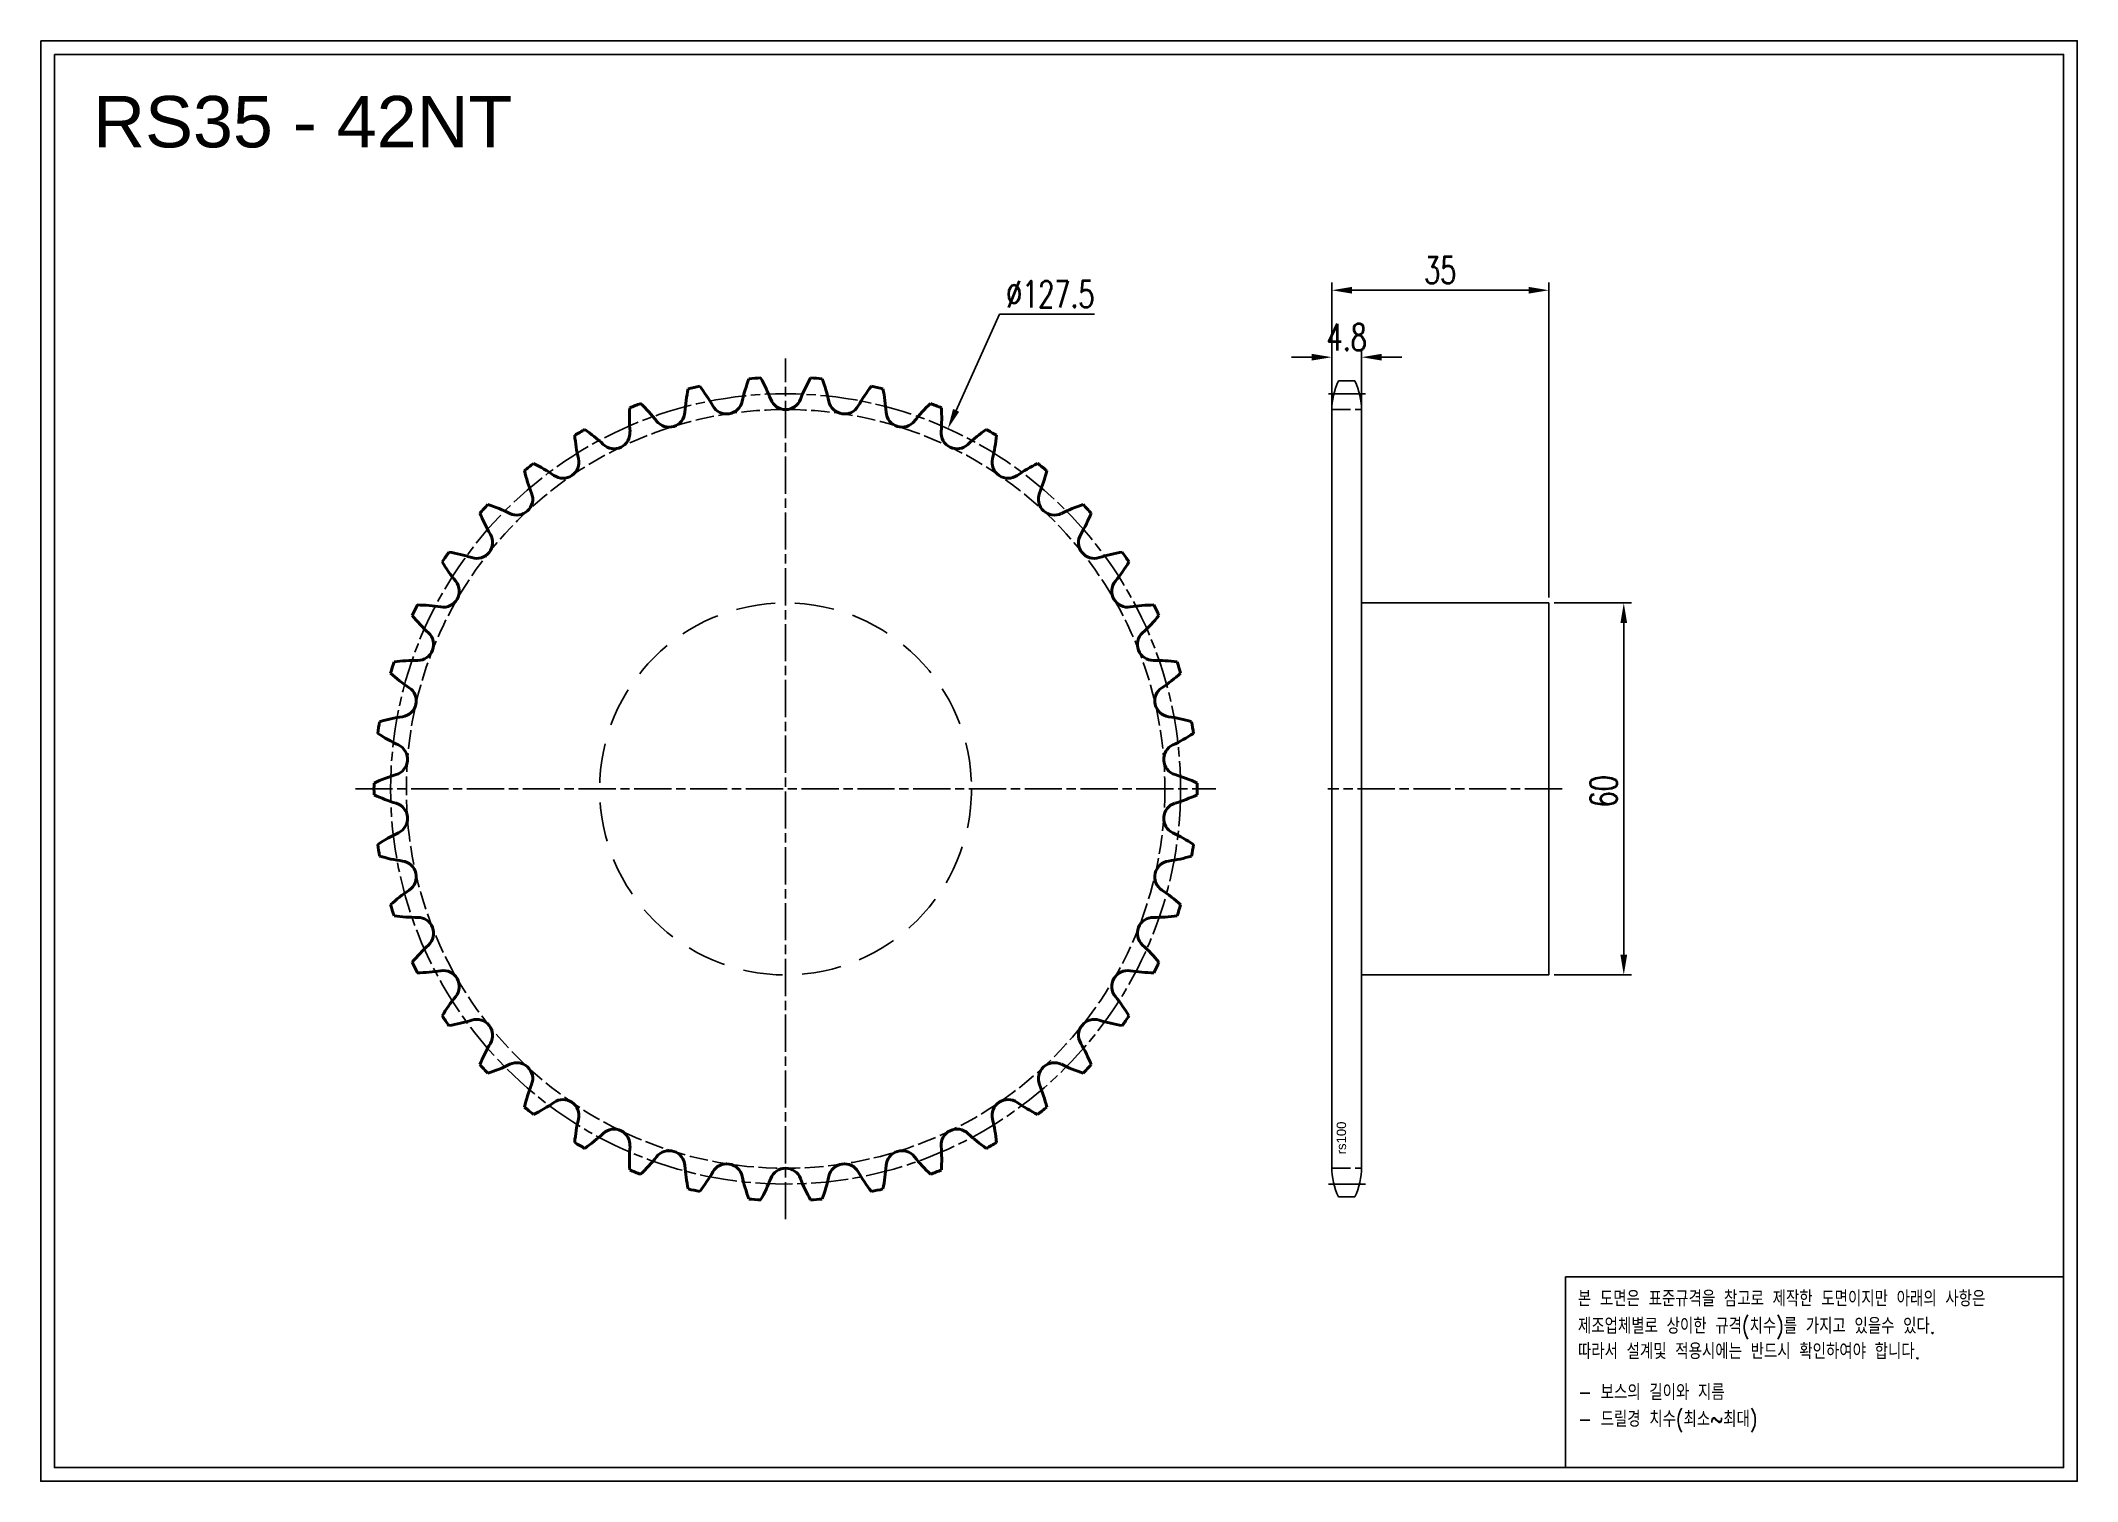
# Model space of a CAD drawing. Header units: millimetres. Extents: x -44312 to -43983, y 1733 to 1966.
import ezdxf

# ---------------------------------------------------------------- set-up
doc = ezdxf.new("R2010")
doc.units = ezdxf.units.MM
for name, pattern in [('AM_ISO02W050', [7.5, 6, -1.5]), ('AM_ISO02W050x2', [3.75, 3, -0.75]), ('AM_ISO08W050', [18, 12, -1.5, 3, -1.5]), ('AM_ISO08W050x2', [9, 6, -0.75, 1.5, -0.75]), ('HIDDEN', [9.525, 6.35, -3.175])]:
    doc.linetypes.add(name, pattern=pattern)
for name, color, linetype, lineweight in [('AM_0N', 7, 'Continuous', 50), ('AM_3N', 6, 'AM_ISO02W050', 25), ('AM_7', 4, 'AM_ISO08W050', 25), ('AM_7N', 4, 'AM_ISO08W050', 25)]:
    doc.layers.add(name, color=color, linetype=linetype, lineweight=lineweight)
doc.layers.add('HL', color=2, linetype='HIDDEN')
doc.layers.add('S-DIM', color=7, linetype='Continuous')
doc.styles.add('HAN', font='ROMANS.shx', dxfattribs={"width": 0.7, "bigfont": 'whgtxt.shx'})
doc.styles.add('HSG', font='SIMPLEX.shx', dxfattribs={"width": 0.7, "bigfont": 'HSG.shx'})
doc.styles.get("Standard").update_dxf_attribs({"font": 'arial.ttf'})
doc.dimstyles.new('APP8', dxfattribs={"dimscale": 1.8, "dimtxt": 2.4, "dimasz": 1.8, "dimexe": 0.7, "dimexo": 0.5, "dimgap": 0.6, "dimtad": 1, "dimtoh": 1, "dimdec": 1, "dimrnd": 0.01, "dimzin": 9, "dimdsep": 46, "dimtxsty": 'HSG', "dimcen": 0, "dimclrd": 1, "dimclre": 1, "dimclrt": 256, "dimazin": 2, "dimtp": 1, "dimtm": 1, "dimtfac": 0.5, "dimtdec": 1, "dimtofl": 0, "dimtmove": 0, "dimatfit": 3, "dimfxl": 0, "dimtvp": 1, "dimtolj": 2, "dimlwd": -1, "dimlwe": -1, "dimarcsym": 0})

# ---------------------------------------------------------------- blocks, each defined once
blk = doc.blocks.new('*D1')
at = {"layer": 'Defpoints', "color": 0, "transparency": 16777216}
for p in [(-44068.55, 1874.92), (-44068.55, 1814.92), (-44056.44, 1814.92)]:
    blk.add_point(p, dxfattribs=at)
at = {"layer": 'S-DIM', "color": 1, "transparency": 16777216}
for p, q in [((-44067.65, 1874.92), (-44055.18, 1874.92)), ((-44056.44, 1871.68), (-44056.44, 1818.16)), ((-44067.65, 1814.92), (-44055.18, 1814.92))]:
    blk.add_line(p, q, dxfattribs=at)
for points in [[(-44056.98, 1871.68), (-44055.9, 1871.68), (-44056.44, 1874.92)], [(-44056.98, 1818.16), (-44055.9, 1818.16), (-44056.44, 1814.92)]]:
    blk.add_solid(points, dxfattribs=at)
at = {"layer": 'S-DIM', "transparency": 16777216, "insert": (-44059.68, 1844.54), "char_height": 4.32, "attachment_point": 5, "rotation": 90, "style": 'HSG'}
blk.add_mtext('\\A2;60', dxfattribs=at)
blk = doc.blocks.new('*D2')
at = {"layer": 'Defpoints', "color": 0, "transparency": 16777216}
for p in [(-44098.75, 1914.55), (-44103.55, 1905.93), (-44098.75, 1905.93)]:
    blk.add_point(p, dxfattribs=at)
at = {"layer": 'S-DIM', "color": 1, "transparency": 16777216}
for p, q in [((-44103.55, 1906.83), (-44103.55, 1915.81)), ((-44098.75, 1906.83), (-44098.75, 1915.81)), ((-44106.79, 1914.55), (-44110.03, 1914.55)), ((-44095.51, 1914.55), (-44092.27, 1914.55))]:
    blk.add_line(p, q, dxfattribs=at)
for points in [[(-44106.79, 1915.09), (-44106.79, 1914.01), (-44103.55, 1914.55)], [(-44095.51, 1915.09), (-44095.51, 1914.01), (-44098.75, 1914.55)]]:
    blk.add_solid(points, dxfattribs=at)
at = {"layer": 'S-DIM', "transparency": 16777216, "insert": (-44101.15, 1917.79), "char_height": 4.32, "attachment_point": 5, "style": 'HSG'}
blk.add_mtext('\\A2;4.8', dxfattribs=at)
blk = doc.blocks.new('*D3')
at = {"layer": 'Defpoints', "color": 0, "transparency": 16777216}
for p in [(-44068.55, 1925.35), (-44103.55, 1905.93), (-44068.55, 1874.92)]:
    blk.add_point(p, dxfattribs=at)
at = {"layer": 'S-DIM', "color": 1, "transparency": 16777216}
for p, q in [((-44103.55, 1906.83), (-44103.55, 1926.61)), ((-44068.55, 1875.82), (-44068.55, 1926.61)), ((-44100.31, 1925.35), (-44071.79, 1925.35))]:
    blk.add_line(p, q, dxfattribs=at)
for points in [[(-44100.31, 1925.89), (-44100.31, 1924.81), (-44103.55, 1925.35)], [(-44071.79, 1925.89), (-44071.79, 1924.81), (-44068.55, 1925.35)]]:
    blk.add_solid(points, dxfattribs=at)
at = {"layer": 'S-DIM', "transparency": 16777216, "insert": (-44086.05, 1928.59), "char_height": 4.32, "attachment_point": 5, "style": 'HSG'}
blk.add_mtext('\\A2;35', dxfattribs=at)
blk = doc.blocks.new('*D4')
at = {"layer": 'Defpoints', "color": 0, "transparency": 16777216}
for p in [(-44165.5, 1903.02), (-44217.87, 1786.82)]:
    blk.add_point(p, dxfattribs=at)
at = {"layer": 'S-DIM', "color": 1, "transparency": 16777216}
for p, q in [((-44157.18, 1921.48), (-44164.17, 1905.98)), ((-44141.85, 1921.48), (-44157.18, 1921.48))]:
    blk.add_line(p, q, dxfattribs=at)
blk.add_solid([(-44164.66, 1906.2), (-44163.67, 1905.76), (-44165.5, 1903.02)], dxfattribs=at)
at = {"layer": 'S-DIM', "transparency": 16777216, "insert": (-44148.97, 1924.72), "char_height": 4.32, "attachment_point": 5, "style": 'HSG'}
blk.add_mtext('\\A2;∅127.5', dxfattribs=at)
blk = doc.blocks.new('notice1')
at = {"color": 4}
blk.add_lwpolyline([(-22142.12, 1735.9), (-22053.8, 1735.9), (-22053.8, 1702.07), (-22142.12, 1702.07)], close=True, dxfattribs=at)
at = {"color": 4, "style": 'HAN', "width": 0.8}
for s, p in [('본 도면은 표준규격을 참고로 제작한 도면이지만 아래의 사항은', (-22139.9, 1730.62)), ('제조업체별로 상이한 규격(치수)를 가지고 있을수 있다.', (-22139.9, 1725.78)), ('따라서 설계및 적용시에는 반드시 확인하여야 합니다.', (-22139.9, 1721.28)), ('- 보스의 길이와 지름', (-22139.9, 1714.03)), ('- 드릴경 치수(최소~최대)', (-22139.9, 1709.27))]:
    blk.add_text(s, height=2.7949, dxfattribs=at).set_placement(p)

msp = doc.modelspace()

# ---------------------------------------------------------------- linework, layer by layer
for p, q in [((-44099.82, 1910.73), (-44102.48, 1910.73)), ((-44103.55, 1905.93), (-44103.55, 1783.92)), ((-44098.75, 1905.93), (-44098.75, 1783.92)), ((-44099.82, 1779.12), (-44102.48, 1779.12))]:
    msp.add_line(p, q)
for points in [[(-44311.86, 1965.59), (-43983.27, 1965.59), (-43983.27, 1733.25), (-44311.86, 1733.25)], [(-44309.65, 1963.38), (-43985.48, 1963.38), (-43985.48, 1735.47), (-44309.65, 1735.47)]]:
    msp.add_lwpolyline(points, close=True)
msp.add_lwpolyline([(-44098.75, 1874.92), (-44068.55, 1874.92), (-44068.55, 1814.92), (-44098.75, 1814.92)])
for centre, start, end in [((-44092.25, 1905.93), 154.8633, 180), ((-44110.05, 1905.93), 0, 25.1367), ((-44092.25, 1783.92), 180, 205.1367), ((-44110.05, 1783.92), 334.8633, 0)]:
    msp.add_arc(centre, 11.3, start, end)
at = {"layer": 'AM_0N'}
for centre, radius, start, end in [((-44181.16, 1903.83), 26.82, 167.9119, 176.0714), ((-44191.68, 1844.92), 66.41, 102.0384, 103.6759), ((-44226.73, 1893.43), 26.82, 29.6429, 37.8024), ((-44172.5, 1901.61), 26.82, 159.3405, 167.5), ((-44191.68, 1844.92), 66.41, 93.467, 95.1045), ((-44219.11, 1898.11), 26.82, 21.0714, 29.2309), ((-44164.26, 1898.11), 26.82, 150.7691, 158.9286), ((-44191.68, 1844.92), 66.41, 84.8955, 86.533), ((-44210.87, 1901.61), 26.82, 12.5, 20.6595), ((-44156.64, 1893.43), 26.82, 142.1976, 150.3571), ((-44191.68, 1844.92), 66.41, 76.3241, 77.9616), ((-44202.21, 1903.83), 26.82, 3.9286, 12.0881), ((-44190.05, 1904.74), 26.82, 176.4834, 184.6429), ((-44191.68, 1844.92), 66.41, 110.6098, 112.2473), ((-44233.57, 1887.67), 26.82, 38.2143, 46.3738), ((-44201.19, 1907.97), 2.57, 209.6429, 347.5), ((-44191.68, 1908.68), 2.57, 201.0714, 338.9286), ((-44182.18, 1907.97), 2.57, 192.5, 330.3571), ((-44149.8, 1887.67), 26.82, 133.6262, 141.7857), ((-44191.68, 1844.92), 66.41, 67.7527, 69.3902), ((-44193.31, 1904.74), 26.82, 355.3571, 3.5166), ((-44191.68, 1844.92), 66.41, 119.1812, 120.8188), ((-44239.47, 1880.95), 26.82, 46.7857, 54.9452), ((-44219.35, 1902.36), 2.57, 226.7857, 4.6429), ((-44210.48, 1905.85), 2.57, 218.2143, 356.0714), ((-44172.89, 1905.85), 2.57, 183.9286, 321.7857), ((-44164.02, 1902.36), 2.57, 175.3571, 313.2143), ((-44143.9, 1880.95), 26.82, 125.0548, 133.2143), ((-44191.68, 1844.92), 66.41, 59.1812, 60.8188), ((-44198.99, 1904.32), 26.82, 185.0548, 193.2143), ((-44184.38, 1904.32), 26.82, 346.7857, 354.9452), ((-44191.68, 1844.92), 66.41, 127.7527, 129.3902), ((-44207.76, 1902.57), 26.82, 193.6262, 201.7857), ((-44244.3, 1873.42), 26.82, 55.3571, 63.5166), ((-44227.6, 1897.6), 2.57, 235.3571, 13.2143), ((-44155.77, 1897.6), 2.57, 166.7857, 304.6429), ((-44139.06, 1873.42), 26.82, 116.4834, 124.6429), ((-44191.68, 1844.92), 66.41, 50.6098, 52.2473), ((-44175.61, 1902.57), 26.82, 338.2143, 346.3738), ((-44191.68, 1844.92), 66.41, 136.3241, 137.9616), ((-44247.96, 1865.26), 26.82, 63.9286, 72.0881), ((-44235.05, 1891.66), 2.57, 243.9286, 21.7857), ((-44148.32, 1891.66), 2.57, 158.2143, 296.0714), ((-44135.4, 1865.26), 26.82, 107.9119, 116.0714), ((-44191.68, 1844.92), 66.41, 42.0384, 43.6759), ((-44216.17, 1899.53), 26.82, 202.1976, 210.3571), ((-44167.2, 1899.53), 26.82, 329.6429, 337.8024), ((-44191.68, 1844.92), 66.41, 144.8955, 146.533), ((-44250.37, 1856.65), 26.82, 72.5, 80.6595), ((-44241.53, 1884.67), 2.57, 252.5, 30.3571), ((-44141.84, 1884.67), 2.57, 149.6429, 287.5), ((-44133, 1856.65), 26.82, 99.3405, 107.5), ((-44191.68, 1844.92), 66.41, 33.467, 35.1045), ((-44224.04, 1895.27), 26.82, 210.7691, 218.9286), ((-44159.33, 1895.27), 26.82, 321.0714, 329.2309), ((-44246.9, 1876.8), 2.57, 261.0714, 38.9286), ((-44136.47, 1876.8), 2.57, 141.0714, 278.9286), ((-44191.68, 1844.92), 66.41, 153.467, 155.1045), ((-44251.46, 1847.77), 26.82, 81.0714, 89.2309), ((-44131.91, 1847.77), 26.82, 90.7691, 98.9286), ((-44191.68, 1844.92), 66.41, 24.8955, 26.533), ((-44231.18, 1889.88), 26.82, 219.3405, 227.5), ((-44251.03, 1868.22), 2.57, 269.6429, 47.5), ((-44132.34, 1868.22), 2.57, 132.5, 270.3571), ((-44152.19, 1889.88), 26.82, 312.5, 320.6595), ((-44191.68, 1844.92), 66.41, 162.0384, 163.6759), ((-44237.44, 1883.49), 26.82, 227.9119, 236.0714), ((-44251.21, 1838.83), 26.82, 89.6429, 97.8024), ((-44132.15, 1838.83), 26.82, 82.1976, 90.3571), ((-44145.93, 1883.49), 26.82, 303.9286, 312.0881), ((-44191.68, 1844.92), 66.41, 16.3241, 17.9616), ((-44253.84, 1859.11), 2.57, 278.2143, 56.0714), ((-44129.53, 1859.11), 2.57, 123.9286, 261.7857), ((-44249.64, 1830.02), 26.82, 98.2143, 106.3738), ((-44133.73, 1830.02), 26.82, 73.6262, 81.7857), ((-44191.68, 1844.92), 66.41, 170.6098, 172.2473), ((-44242.67, 1876.24), 26.82, 236.4834, 244.6429), ((-44140.69, 1876.24), 26.82, 295.3571, 303.5166), ((-44191.68, 1844.92), 66.41, 7.7527, 9.3902), ((-44255.26, 1849.69), 2.57, 286.7857, 64.6429), ((-44128.11, 1849.69), 2.57, 115.3571, 253.2143), ((-44246.77, 1821.55), 26.82, 106.7857, 114.9452), ((-44136.59, 1821.55), 26.82, 65.0548, 73.2143), ((-44191.68, 1844.92), 66.41, 179.1812, 180.8188), ((-44246.77, 1868.29), 26.82, 245.0548, 253.2143), ((-44136.59, 1868.29), 26.82, 286.7857, 294.9452), ((-44191.68, 1844.92), 66.41, 359.1812, 0.8188), ((-44255.26, 1840.16), 2.57, 295.3571, 73.2143), ((-44128.11, 1840.16), 2.57, 106.7857, 244.6429), ((-44242.67, 1813.6), 26.82, 115.3571, 123.5166), ((-44140.69, 1813.6), 26.82, 56.4834, 64.6429), ((-44191.68, 1844.92), 66.41, 187.7527, 189.3902), ((-44249.64, 1859.82), 26.82, 253.6262, 261.7857), ((-44133.73, 1859.82), 26.82, 278.2143, 286.3738), ((-44191.68, 1844.92), 66.41, 350.6098, 352.2473), ((-44253.84, 1830.74), 2.57, 303.9286, 81.7857), ((-44129.53, 1830.74), 2.57, 98.2143, 236.0714), ((-44237.44, 1806.35), 26.82, 123.9286, 132.0881), ((-44145.93, 1806.35), 26.82, 47.9119, 56.0714), ((-44191.68, 1844.92), 66.41, 196.3241, 197.9616), ((-44251.21, 1851.02), 26.82, 262.1976, 270.3571), ((-44251.03, 1821.63), 2.57, 312.5, 90.3571), ((-44132.34, 1821.63), 2.57, 89.6429, 227.5), ((-44132.15, 1851.02), 26.82, 269.6429, 277.8024), ((-44191.68, 1844.92), 66.41, 342.0384, 343.6759), ((-44231.18, 1799.96), 26.82, 132.5, 140.6595), ((-44152.19, 1799.96), 26.82, 39.3405, 47.5), ((-44191.68, 1844.92), 66.41, 204.8955, 206.533), ((-44251.46, 1842.08), 26.82, 270.7691, 278.9286), ((-44246.9, 1813.05), 2.57, 321.0714, 98.9286), ((-44136.47, 1813.05), 2.57, 81.0714, 218.9286), ((-44131.91, 1842.08), 26.82, 261.0714, 269.2309), ((-44191.68, 1844.92), 66.41, 333.467, 335.1045), ((-44224.04, 1794.58), 26.82, 141.0714, 149.2309), ((-44159.33, 1794.58), 26.82, 30.7691, 38.9286), ((-44191.68, 1844.92), 66.41, 213.467, 215.1045), ((-44250.37, 1833.2), 26.82, 279.3405, 287.5), ((-44241.53, 1805.17), 2.57, 329.6429, 107.5), ((-44141.84, 1805.17), 2.57, 72.5, 210.3571), ((-44133, 1833.2), 26.82, 252.5, 260.6595), ((-44191.68, 1844.92), 66.41, 324.8955, 326.533), ((-44216.17, 1790.32), 26.82, 149.6429, 157.8024), ((-44235.05, 1798.19), 2.57, 338.2143, 116.0714), ((-44148.32, 1798.19), 2.57, 63.9286, 201.7857), ((-44167.2, 1790.32), 26.82, 22.1976, 30.3571), ((-44191.68, 1844.92), 66.41, 222.0384, 223.6759), ((-44247.96, 1824.59), 26.82, 287.9119, 296.0714), ((-44135.4, 1824.59), 26.82, 243.9286, 252.0881), ((-44191.68, 1844.92), 66.41, 316.3241, 317.9616), ((-44207.76, 1787.28), 26.82, 158.2143, 166.3738), ((-44244.3, 1816.42), 26.82, 296.4834, 304.6429), ((-44227.6, 1792.25), 2.57, 346.7857, 124.6429), ((-44155.77, 1792.25), 2.57, 55.3571, 193.2143), ((-44139.06, 1816.42), 26.82, 235.3571, 243.5166), ((-44175.61, 1787.28), 26.82, 13.6262, 21.7857), ((-44191.68, 1844.92), 66.41, 230.6098, 232.2473), ((-44198.99, 1785.53), 26.82, 166.7857, 174.9452), ((-44184.38, 1785.53), 26.82, 5.0548, 13.2143), ((-44191.68, 1844.92), 66.41, 307.7527, 309.3902), ((-44191.68, 1844.92), 66.41, 239.1812, 240.8188), ((-44239.47, 1808.9), 26.82, 305.0548, 313.2143), ((-44219.35, 1787.48), 2.57, 355.3571, 133.2143), ((-44164.02, 1787.48), 2.57, 46.7857, 184.6429), ((-44143.9, 1808.9), 26.82, 226.7857, 234.9452), ((-44191.68, 1844.92), 66.41, 299.1812, 300.8188), ((-44190.05, 1785.1), 26.82, 175.3571, 183.5166), ((-44233.57, 1802.18), 26.82, 313.6262, 321.7857), ((-44210.48, 1784), 2.57, 3.9286, 141.7857), ((-44201.19, 1781.88), 2.57, 12.5, 150.3571), ((-44182.18, 1781.88), 2.57, 29.6429, 167.5), ((-44172.89, 1784), 2.57, 38.2143, 176.0714), ((-44149.8, 1802.18), 26.82, 218.2143, 226.3738), ((-44193.31, 1785.1), 26.82, 356.4834, 4.6429), ((-44191.68, 1844.92), 66.41, 247.7527, 249.3902), ((-44181.16, 1786.01), 26.82, 183.9286, 192.0881), ((-44226.73, 1796.42), 26.82, 322.1976, 330.3571), ((-44172.5, 1788.24), 26.82, 192.5, 200.6595), ((-44219.11, 1791.73), 26.82, 330.7691, 338.9286), ((-44191.68, 1781.17), 2.57, 21.0714, 158.9286), ((-44164.26, 1791.73), 26.82, 201.0714, 209.2309), ((-44210.87, 1788.24), 26.82, 339.3405, 347.5), ((-44156.64, 1796.42), 26.82, 209.6429, 217.8024), ((-44202.21, 1786.01), 26.82, 347.9119, 356.0714), ((-44191.68, 1844.92), 66.41, 290.6098, 292.2473), ((-44191.68, 1844.92), 66.41, 256.3241, 257.9616), ((-44191.68, 1844.92), 66.41, 264.8955, 266.533), ((-44191.68, 1844.92), 66.41, 273.467, 275.1045), ((-44191.68, 1844.92), 66.41, 282.0384, 283.6759)]:
    msp.add_arc(centre, radius, start, end, dxfattribs=at)
at = {"layer": 'AM_3N', "linetype": 'AM_ISO02W050x2'}
for p, q in [((-44103.55, 1906.09), (-44098.75, 1906.09)), ((-44103.55, 1783.76), (-44098.75, 1783.76))]:
    msp.add_line(p, q, dxfattribs=at)
msp.add_circle((-44191.68, 1844.92), 61.19, dxfattribs=at)
at = {"layer": 'AM_7', "linetype": 'AM_ISO08W050x2'}
for p, q in [((-44098.1, 1908.65), (-44104.21, 1908.65)), ((-44066.39, 1844.92), (-44104.21, 1844.92)), ((-44098.1, 1781.19), (-44104.21, 1781.19))]:
    msp.add_line(p, q, dxfattribs=at)
msp.add_circle((-44191.68, 1844.92), 63.73, dxfattribs=at)
at = {"layer": 'AM_7N', "linetype": 'AM_ISO08W050x2'}
for p, q in [((-44191.68, 1775.51), (-44191.68, 1914.33)), ((-44261.09, 1844.92), (-44122.28, 1844.92))]:
    msp.add_line(p, q, dxfattribs=at)
at = {"layer": 'HL'}
msp.add_circle((-44191.68, 1844.92), 30, dxfattribs=at)

# ---------------------------------------------------------------- block references
at = {"xscale": 0.9099999999999999, "yscale": 0.9099999999999999, "zscale": 0.9099999999999999}
msp.add_blockref('notice1', (-23916.53, 186.58), dxfattribs=at)

# ---------------------------------------------------------------- texts
msp.add_text('RS35 - 42NT', height=8.2979).set_placement((-44303.4, 1948.39))
at = {"insert": (-44102.76, 1785.98), "char_height": 1.512, "width": 6.5009, "attachment_point": 1, "rotation": 90}
msp.add_mtext('rs100', dxfattribs=at)

# ---------------------------------------------------------------- dimensions: what is measured, and where the dimension line sits
at = {"layer": 'S-DIM'}
dim = msp.add_linear_dim(base=(-44068.55, 1925.35), p1=(-44103.55, 1905.93), p2=(-44068.55, 1874.92), dimstyle='APP8', dxfattribs=at)
dim.commit()
dim.dimension.update_dxf_attribs({"geometry": '*D3', "text_midpoint": (-44086.05, 1928.59)})
dim = msp.add_diameter_dim_2p(p1=(-44217.87, 1786.82), p2=(-44165.5, 1903.02), dimstyle='APP8', dxfattribs=at)
dim.commit()
dim.dimension.update_dxf_attribs({"geometry": '*D4', "text_midpoint": (-44148.97, 1921.48), "dimtype": 131})
dim = msp.add_linear_dim(base=(-44098.75, 1914.55), p1=(-44103.55, 1905.93), p2=(-44098.75, 1905.93), dimstyle='APP8', dxfattribs=at)
dim.commit()
dim.dimension.update_dxf_attribs({"geometry": '*D2', "text_midpoint": (-44101.15, 1914.55), "dimtype": 128})
dim = msp.add_linear_dim(base=(-44056.44, 1814.92), p1=(-44068.55, 1874.92), p2=(-44068.55, 1814.92), angle=90, dimstyle='APP8', dxfattribs=at)
dim.commit()
dim.dimension.update_dxf_attribs({"geometry": '*D1', "text_midpoint": (-44056.44, 1844.54), "dimtype": 128})

doc.saveas('drawing.dxf')
